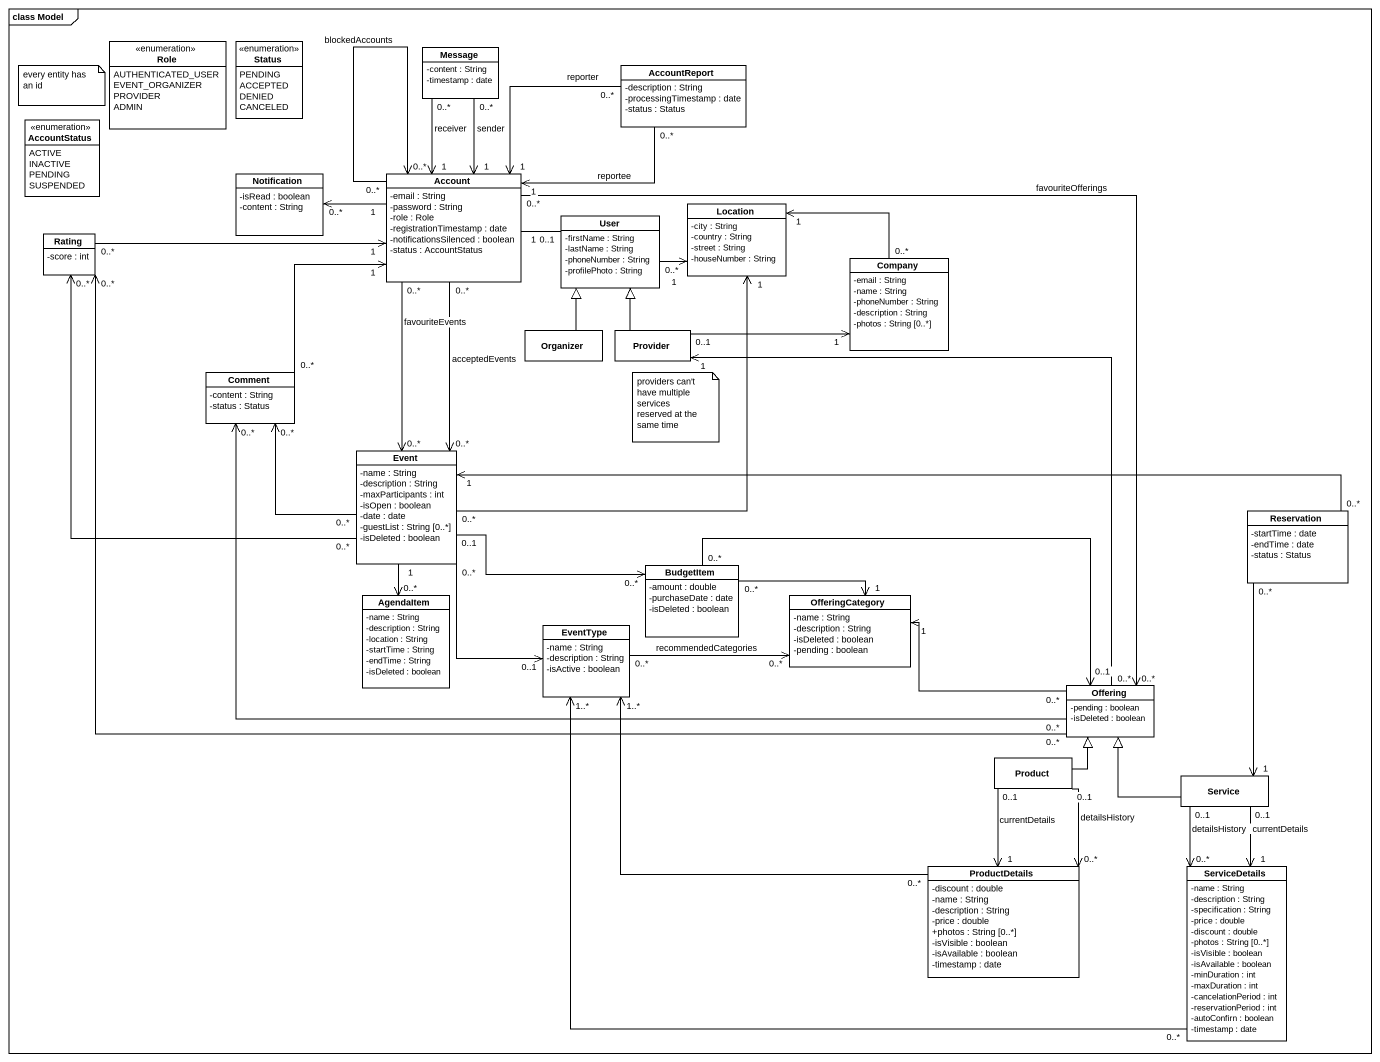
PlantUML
@startuml
mainframe class Model
hide circle
hide empty members
skinparam classAttributeIconSize 0
enum Role {
  AUTHENTICATED_USER
  EVENT_ORGANIZER
  PROVIDER
  ADMIN
}
enum Status {
  PENDING
  ACCEPTED
  DENIED
  CANCELED
}
class Message {
  -content : String
  -timestamp : date
}
class AccountReport {
  -description : String
  -processingTimestamp : date
  -status : Status
}
enum AccountStatus {
  ACTIVE
  INACTIVE
  PENDING
  SUSPENDED
}
class Notification {
  -isRead : boolean
  -content : String
}
class Account {
  -email : String
  -password : String
  -role : Role
  -registrationTimestamp : date
  -notificationsSilenced : boolean
  -status : AccountStatus
}
class User {
  -firstName : String
  -lastName : String
  -phoneNumber : String
  -profilePhoto : String
}
class Location {
  -city : String
  -country : String
  -street : String
  -houseNumber : String
}
class Rating {
  -score : int
}
class Company {
  -email : String
  -name : String
  -phoneNumber : String
  -description : String
  -photos : String [0..*]
}
class Organizer
class Provider
class Comment {
  -content : String
  -status : Status
}
class Event {
  -name : String
  -description : String
  -maxParticipants : int
  -isOpen : boolean
  -date : date
  -guestList : String [0..*]
  -isDeleted : boolean
}
class Reservation {
  -startTime : date
  -endTime : date
  -status : Status
}
class BudgetItem {
  -amount : double
  -purchaseDate : date
  -isDeleted : boolean
}
class AgendaItem {
  -name : String
  -description : String
  -location : String
  -startTime : String
  -endTime : String
  -isDeleted : boolean
}
class OfferingCategory {
  -name : String
  -description : String
  -isDeleted : boolean
  -pending : boolean
}
class EventType {
  -name : String
  -description : String
  -isActive : boolean
}
class Offering {
  -pending : boolean
  -isDeleted : boolean
}
class Product
class Service
class ProductDetails {
  -discount : double
  -name : String
  -description : String
  -price : double
  +photos : String [0..*]
  -isVisible : boolean
  -isAvailable : boolean
  -timestamp : date
}
class ServiceDetails {
  -name : String
  -description : String
  -specification : String
  -price : double
  -discount : double
  -photos : String [0..*]
  -isVisible : boolean
  -isAvailable : boolean
  -minDuration : int
  -maxDuration : int
  -cancelationPeriod : int
  -reservationPeriod : int
  -autoConfirn : boolean
  -timestamp : date
}
Message "0..*" --> "1" Account : sender
Message "0..*" --> "1" Account : receiver
AccountReport "0..*" -left-> "1" Account : reporter
AccountReport "0..*" -left-> "1" Account : reportee
Notification "0..*" <-right- "1" Account
Account "0..*" <-- "0..*" Account : blockedAccounts
Account "1" -right- "0..1" User
Account "0..*" --> "0..*" Event : favouriteEvents
Account "0..*" --> "0..*" Offering : favouriteOfferings
User "0..*" -right-> "1" Location
Rating "0..*" -right-> "1" Account
Rating "0..*" <-- "0..*" Event
Rating "0..*" <-right- "0..*" Offering
Company "0..*" -left-> "1" Location
Organizer -up-|> User
Provider -up-|> User
Provider "0..1" -right-> "1" Company
Comment "0..*" -up-> "1" Account
Comment "0..*" <-- "0..*" Event
Comment "0..*" <-right- "0..*" Offering
Event "0..*" <-up- "0..*" Account : acceptedEvents
Event "0..*" -up-> "1" Location
Event "1" <-right- "0..*" Reservation
Event "0..1" -right-> "0..*" BudgetItem
Event "1" --> "0..*" AgendaItem
Reservation "0..*" --> "1" Service
BudgetItem "0..*" -right-> "1" OfferingCategory
BudgetItem "0..*" -right-> "0..1" Offering
EventType "0..1" <-up- "0..*" Event
EventType "0..*" -right-> "0..*" OfferingCategory : recommendedCategories
EventType "1..*" <-right- "0..*" ServiceDetails
Offering "0..*" -up-> "1" Provider
Offering "0..*" -left-> "1" OfferingCategory
Product -up-|> Offering
Product "0..1" --> "1" ProductDetails : currentDetails
Product "0..1" --> "0..*" ProductDetails : detailsHistory
Service -up-|> Offering
Service "0..1" --> "1" ServiceDetails : currentDetails
ProductDetails "0..*" -up-> "1..*" EventType
ServiceDetails "0..*" <-up- "0..1" Service : detailsHistory
note as N1
  every entity has an id
end note
note as N2
  providers can't have multiple services reserved at the same time
end note
@enduml
